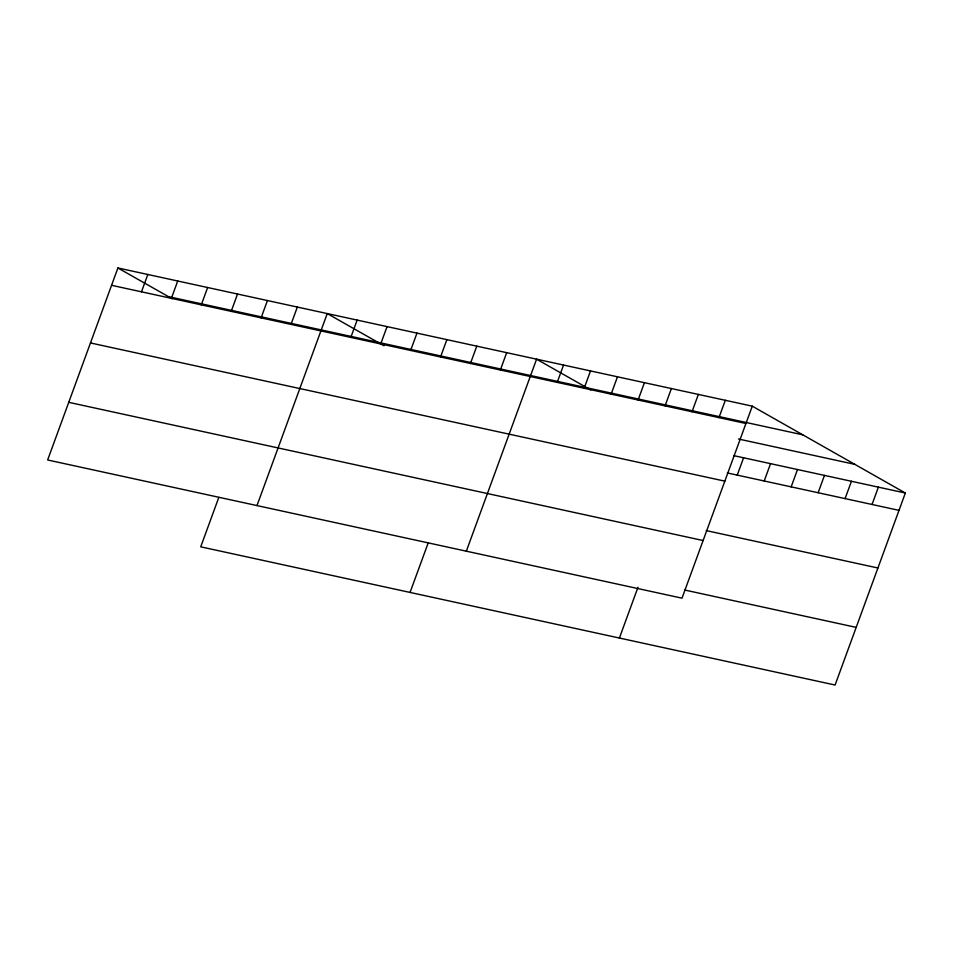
<?xml version="1.0" encoding="UTF-8"?>
<svg xmlns="http://www.w3.org/2000/svg" width="953" height="953" viewBox="0 0 953 953"><rect width="100%" height="100%" fill="white"/><g stroke="black" fill="none" stroke-linecap="round" stroke-linejoin="round"><path stroke-width="1.43" d="M117.91 267.972L47.65 459.977L682.014 598.174L752.274 406.169L117.91 267.972L172.148 298.742M141.473 291.821L147.822 274.488M171.385 298.337L177.723 281.004M201.286 304.853L207.635 287.52M231.198 311.369L237.535 294.036M261.098 317.873L267.436 300.552M218.809 497.418L200.726 546.831L835.09 685.028L905.35 493.023L752.274 406.169M290.999 324.389L297.348 307.057M256.988 505.578L327.248 313.573L383.964 345.76M350.811 337.422L357.161 320.089M380.724 343.938L387.061 326.605M410.624 350.454L416.973 333.121M440.536 356.97L446.874 339.637M470.437 363.486L476.786 346.153M410.064 592.432L428.147 543.031M500.349 370.002L506.686 352.67M466.327 551.179L536.587 359.186L590.824 389.956M557.207 382.391L563.557 365.059M584.165 388.264L590.515 370.931M611.135 394.137L617.473 376.804M638.093 400.01L644.431 382.677M665.051 405.883L671.389 388.55M692.009 411.756L698.358 394.423M619.402 638.045L637.986 587.262M718.967 417.628L725.316 400.296M737.241 475.118L743.59 457.785M764.211 480.991L770.548 463.658M791.169 486.864L797.506 469.531M818.127 492.737L824.464 475.404M845.085 498.61L851.434 481.277M872.043 504.482L878.392 487.15M168.431 296.633L802.795 434.83M111.572 285.304L745.937 423.501M738.48 439.011L854.841 464.361M733.655 455.617L905.35 493.023M727.318 472.95L899.013 510.355M90.475 342.949L724.84 481.146M706.221 530.595L877.916 568M68.747 402.333L703.111 540.53M684.48 589.978L856.187 627.384"/></g></svg>
